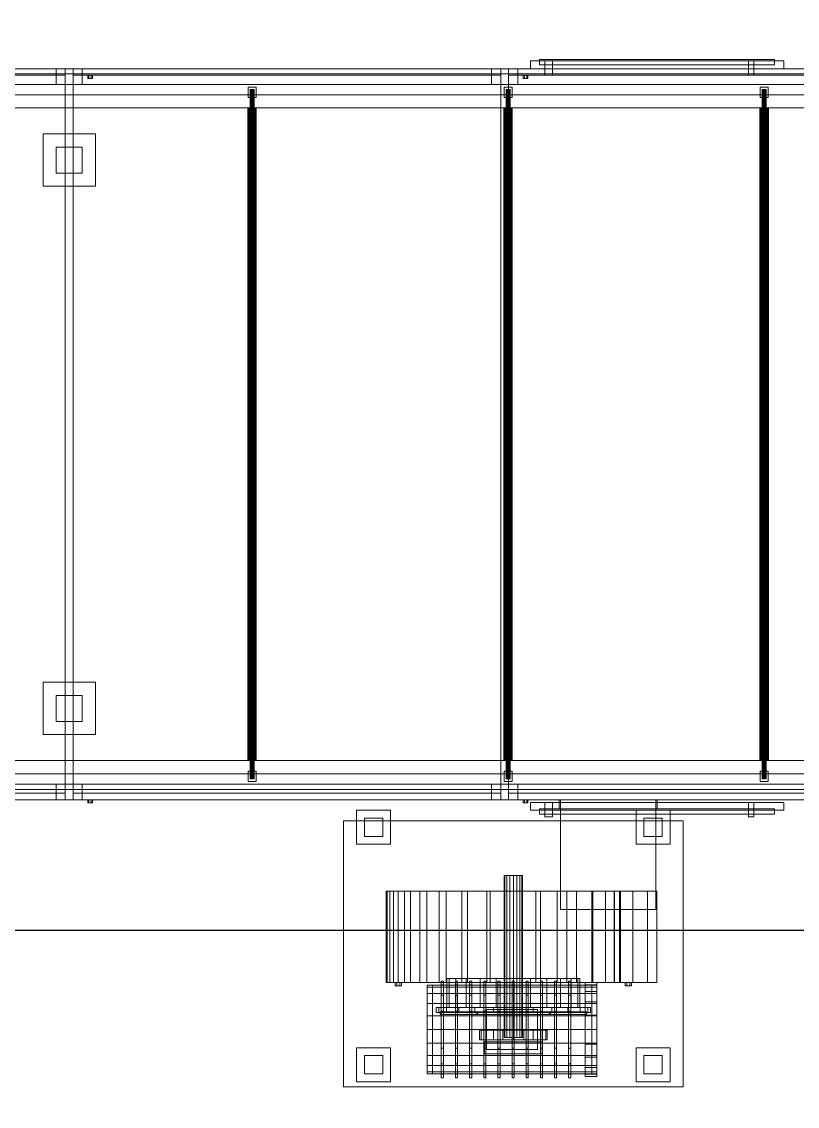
# Model space of a CAD drawing. Header units: millimetres. Extents: x -191664 to 191490, y -197311 to 10263.
# Drawn here: x 10923 to 13892, y -133274 to -129120 of the extents above; entities that cross this region are included whole.
import ezdxf

# ---------------------------------------------------------------- set-up
doc = ezdxf.new("R2010")
doc.units = ezdxf.units.MM
for name, color, linetype, lineweight in [('COTAS_O', 1, 'Continuous', 0), ('DET_secador_superior', 7, 'Continuous', 0), ('R15_COTAS_TRANSPORTE_P', 1, 'Continuous', 0)]:
    doc.layers.add(name, color=color, linetype=linetype, lineweight=lineweight)
doc.dimstyles.new('PLANTA_20', dxfattribs={"dimtxt": 50, "dimasz": 30, "dimexe": 30, "dimexo": 16, "dimgap": 20, "dimtad": 1, "dimtih": 1, "dimtoh": 1, "dimdec": 1, "dimzin": 0, "dimdsep": 46, "dimcen": 0.09, "dimadec": 0, "dimazin": 0, "dimtfac": 1, "dimtdec": 4, "dimtofl": 0, "dimtmove": 0, "dimatfit": 3, "dimfxl": 1, "dimtolj": 1, "dimtzin": 0, "dimarcsym": 0})

# ---------------------------------------------------------------- blocks, each defined once
blk = doc.blocks.new('*D93')
at = {"layer": 'COTAS_O', "color": 0, "lineweight": -2, "transparency": 16777216}
for p, q in [((1104.7, -132116), (1104.7, -132630)), ((21104.7, -132116), (21104.7, -132630)), ((1134.7, -132600), (21074.7, -132600))]:
    blk.add_line(p, q, dxfattribs=at)
at = {"layer": 'COTAS_O', "color": 0, "transparency": 16777216}
for points in [[(1134.7, -132595), (1134.7, -132605), (1104.7, -132600)], [(21074.7, -132595), (21074.7, -132605), (21104.7, -132600)]]:
    blk.add_solid(points, dxfattribs=at)
at = {"layer": 'Defpoints', "color": 0, "transparency": 16777216}
for p in [(1104.7, -132100), (21104.7, -132100), (21104.7, -132600)]:
    blk.add_point(p, dxfattribs=at)
blk = doc.blocks.new('*D133')
at = {"layer": 'Defpoints', "color": 0, "transparency": 16777216}
for p in [(439.7, -194148), (217.9, -194406.1), (-500, -194490), (-500, -194490), (500, -194490)]:
    blk.add_point(p, dxfattribs=at)
at = {"layer": 'R15_COTAS_TRANSPORTE_P', "color": 0, "lineweight": -2, "transparency": 16777216}
blk.add_arc((-500, -194490), 722.8, 2.3783, 17.6217, dxfattribs=at)
at = {"layer": 'R15_COTAS_TRANSPORTE_P', "color": 0, "transparency": 16777216}
for points in [[(184.1, -194272.8), (193.6, -194269.6), (179.2, -194242.8)], [(227.1, -194459.9), (217.2, -194460.1), (222.8, -194490)]]:
    blk.add_solid(points, dxfattribs=at)

msp = doc.modelspace()

# ---------------------------------------------------------------- linework, layer by layer
at = {"layer": 'DET_secador_superior', "color": 251, "true_color": 0x536a64}
for p, q in [((12869.71, -129300), (12869.71, -129270)), ((12869.71, -129270), (13839.71, -129270)), ((13839.71, -129270), (13839.71, -129300)), ((1104.71, -129300), (21104.71, -129300)), ((11054.71, -129360), (11054.71, -129300)), ((11054.71, -129300), (11154.71, -129300)), ((11154.71, -129300), (11154.71, -129360)), ((12721.38, -129360), (12721.38, -129300)), ((12721.38, -129300), (12821.38, -129300)), ((12821.38, -129300), (12821.38, -129360)), ((13839.71, -129300), (12869.71, -129300)), ((1104.71, -129320), (21104.71, -129320)), ((21104.71, -129360), (1104.71, -129360)), ((11154.71, -129360), (11054.71, -129360)), ((12821.38, -129360), (12721.38, -129360)), ((11054.71, -129700), (11054.71, -129600)), ((11054.71, -129600), (11154.71, -129600)), ((11154.71, -129600), (11154.71, -129700)), ((11154.71, -129700), (11054.71, -129700)), ((11054.71, -131800), (11054.71, -131700)), ((11054.71, -131700), (11154.71, -131700)), ((11154.71, -131700), (11154.71, -131800)), ((11154.71, -131800), (11054.71, -131800)), ((1104.71, -132040), (21104.71, -132040)), ((1104.71, -132060), (21104.71, -132060)), ((11054.71, -132100), (11054.71, -132040)), ((11054.71, -132040), (11154.71, -132040)), ((11154.71, -132040), (11154.71, -132100)), ((12721.38, -132100), (12721.38, -132040)), ((12721.38, -132040), (12821.38, -132040)), ((12821.38, -132040), (12821.38, -132100)), ((21104.71, -132100), (1104.71, -132100)), ((11154.71, -132100), (11054.71, -132100)), ((12821.38, -132100), (12721.38, -132100)), ((12869.71, -132140), (12869.71, -132110)), ((12869.71, -132110), (13839.71, -132110)), ((13839.71, -132140), (12869.71, -132140)), ((13839.71, -132110), (13839.71, -132140)), ((12154.71, -133200), (12154.71, -132180)), ((12154.71, -132180), (13454.71, -132180)), ((12234.71, -132240), (12234.71, -132170)), ((12234.71, -132170), (12304.71, -132170)), ((12304.71, -132170), (12304.71, -132240)), ((13304.71, -132240), (13304.71, -132170)), ((13304.71, -132170), (13374.71, -132170)), ((13374.71, -132170), (13374.71, -132240)), ((13454.71, -132180), (13454.71, -133200)), ((12304.71, -132240), (12234.71, -132240)), ((13374.71, -132240), (13304.71, -132240)), ((12331.4, -132450), (12317.29, -132450)), ((12317.29, -132450), (12321.91, -132450)), ((12317.29, -132800), (12317.29, -132450)), ((12321.91, -132450), (12345.45, -132450)), ((12321.91, -132800), (12321.91, -132450)), ((12363.34, -132450), (12331.4, -132450)), ((12331.4, -132800), (12331.4, -132450)), ((12345.45, -132450), (12387.37, -132450)), ((12345.45, -132800), (12345.45, -132450)), ((12411.51, -132450), (12363.34, -132450)), ((12363.34, -132800), (12363.34, -132450)), ((12387.37, -132450), (12446.37, -132450)), ((12387.37, -132800), (12387.37, -132450)), ((12473.74, -132450), (12411.51, -132450)), ((12411.51, -132800), (12411.51, -132450)), ((12446.37, -132450), (12520.48, -132450)), ((12446.37, -132800), (12446.37, -132450)), ((12547.36, -132450), (12473.74, -132450)), ((12473.74, -132800), (12473.74, -132450)), ((12520.48, -132450), (12607.07, -132450)), ((12520.48, -132800), (12520.48, -132450)), ((12629.29, -132450), (12547.36, -132450)), ((12547.36, -132800), (12547.36, -132450)), ((12607.07, -132450), (12703.01, -132450)), ((12607.07, -132800), (12607.07, -132450)), ((12716.23, -132450), (12629.29, -132450)), ((12629.29, -132800), (12629.29, -132450)), ((12703.01, -132450), (12804.71, -132450)), ((12703.01, -132800), (12703.01, -132450)), ((12804.71, -132450), (12716.23, -132450)), ((12716.23, -132800), (12716.23, -132450)), ((12891.31, -132450), (12804.71, -132450)), ((12804.71, -132450), (12908.3, -132450)), ((12804.71, -132800), (12804.71, -132450)), ((12972.72, -132450), (12891.31, -132450)), ((12891.31, -132800), (12891.31, -132450)), ((12908.3, -132450), (13009.76, -132450)), ((12908.3, -132800), (12908.3, -132450)), ((13045.94, -132450), (12972.72, -132450)), ((12972.72, -132800), (12972.72, -132450)), ((13009.76, -132450), (13105.08, -132450)), ((13009.76, -132800), (13009.76, -132450)), ((13108.31, -132450), (13045.94, -132450)), ((13045.94, -132800), (13045.94, -132450)), ((13105.08, -132450), (13190.43, -132450)), ((13105.08, -132800), (13105.08, -132450)), ((13157.68, -132450), (13108.31, -132450)), ((13108.31, -132800), (13108.31, -132450)), ((13192.44, -132450), (13157.68, -132450)), ((13157.68, -132800), (13157.68, -132450)), ((13190.43, -132450), (13262.29, -132450)), ((13190.43, -132800), (13190.43, -132450)), ((13211.58, -132450), (13192.44, -132450)), ((13192.44, -132800), (13192.44, -132450)), ((13214.71, -132450), (13211.58, -132450)), ((13211.58, -132800), (13211.58, -132450)), ((13353.95, -132450), (13214.71, -132450)), ((13214.71, -132450), (13214.71, -132800)), ((13262.29, -132450), (13317.61, -132450)), ((13262.29, -132800), (13262.29, -132450)), ((13317.61, -132450), (13353.95, -132450)), ((13317.61, -132800), (13317.61, -132450)), ((13353.95, -132800), (13353.95, -132450)), ((12321.91, -132800), (12317.29, -132800)), ((12317.29, -132800), (12331.4, -132800)), ((12345.45, -132800), (12321.91, -132800)), ((12331.4, -132800), (12363.34, -132800)), ((12387.37, -132800), (12345.45, -132800)), ((12363.34, -132800), (12411.51, -132800)), ((12446.37, -132800), (12387.37, -132800)), ((12411.51, -132800), (12473.74, -132800)), ((12520.48, -132800), (12446.37, -132800)), ((12473.74, -132800), (12547.36, -132800)), ((12607.07, -132800), (12520.48, -132800)), ((12547.36, -132800), (12629.29, -132800)), ((12703.01, -132800), (12607.07, -132800)), ((12629.29, -132800), (12716.23, -132800)), ((12804.71, -132800), (12703.01, -132800)), ((12716.23, -132800), (12804.71, -132800)), ((12908.3, -132800), (12804.71, -132800)), ((12804.71, -132800), (12891.31, -132800)), ((12891.31, -132800), (12972.72, -132800)), ((13009.76, -132800), (12908.3, -132800)), ((12972.72, -132800), (13045.94, -132800)), ((13105.08, -132800), (13009.76, -132800)), ((13045.94, -132800), (13108.31, -132800)), ((13190.43, -132800), (13105.08, -132800)), ((13108.31, -132800), (13157.68, -132800)), ((13157.68, -132800), (13192.44, -132800)), ((13262.29, -132800), (13190.43, -132800)), ((13192.44, -132800), (13211.58, -132800)), ((13211.58, -132800), (13214.71, -132800)), ((13214.71, -132800), (13353.95, -132800)), ((13317.61, -132800), (13262.29, -132800)), ((13353.95, -132800), (13317.61, -132800)), ((12494.71, -133150), (12494.71, -132810)), ((12494.71, -132810), (13104.71, -132810)), ((13104.71, -132810), (13104.71, -133150)), ((12234.71, -133150), (12234.71, -133080)), ((12234.71, -133080), (12304.71, -133080)), ((12304.71, -133080), (12304.71, -133150)), ((13304.71, -133150), (13304.71, -133080)), ((13304.71, -133080), (13374.71, -133080)), ((13374.71, -133080), (13374.71, -133150)), ((12304.71, -133150), (12234.71, -133150)), ((13104.71, -133150), (12494.71, -133150)), ((13374.71, -133150), (13304.71, -133150)), ((13454.71, -133200), (12154.71, -133200))]:
    msp.add_line(p, q, dxfattribs=at)
at = {"layer": 'DET_secador_superior', "color": 9, "true_color": 0xb8c6c1}
for p, q in [((12904.71, -129285), (12904.71, -129265)), ((12904.71, -129265), (13804.71, -129265)), ((13804.71, -129265), (13804.71, -129285)), ((1104.71, -129300), (20854.71, -129300)), ((13804.71, -129285), (12904.71, -129285)), ((11089.71, -129325), (11089.71, -132075)), ((11119.71, -132075), (11119.71, -129325)), ((12756.38, -129325), (12756.38, -132075)), ((12786.38, -132075), (12786.38, -129325)), ((20854.71, -132100), (1104.71, -132100)), ((12904.71, -132155), (12904.71, -132135)), ((12904.71, -132135), (13804.71, -132135)), ((13804.71, -132135), (13804.71, -132155)), ((13804.71, -132155), (12904.71, -132155))]:
    msp.add_line(p, q, dxfattribs=at)
at = {"layer": 'DET_secador_superior', "color": 252, "true_color": 0x798e91}
for p, q in [((12924.71, -129325), (12924.71, -129270)), ((12924.71, -129270), (12954.71, -129270)), ((12954.71, -129270), (12954.71, -129325)), ((12954.71, -129325), (12924.71, -129325)), ((11004.71, -129750), (11004.71, -129550)), ((11004.71, -129550), (11204.71, -129550)), ((11204.71, -129550), (11204.71, -129750)), ((11204.71, -129750), (11004.71, -129750)), ((11004.71, -131850), (11004.71, -131650)), ((11004.71, -131650), (11204.71, -131650)), ((11204.71, -131650), (11204.71, -131850)), ((11204.71, -131850), (11004.71, -131850)), ((12979.71, -132135), (12979.71, -132100)), ((12979.71, -132100), (13354.71, -132100)), ((13354.71, -132100), (13354.71, -132135)), ((12204.71, -132270), (12204.71, -132140)), ((12204.71, -132140), (12334.71, -132140)), ((12334.71, -132140), (12334.71, -132270)), ((12924.71, -132165), (12924.71, -132110)), ((12924.71, -132110), (12954.71, -132110)), ((12954.71, -132110), (12954.71, -132165)), ((13354.71, -132135), (12979.71, -132135)), ((13274.71, -132270), (13274.71, -132140)), ((13274.71, -132140), (13404.71, -132140)), ((13404.71, -132140), (13404.71, -132270)), ((12954.71, -132165), (12924.71, -132165)), ((12334.71, -132270), (12204.71, -132270)), ((13404.71, -132270), (13274.71, -132270)), ((12558.4, -132785), (12549.71, -132785)), ((12549.71, -132895), (12549.71, -132785)), ((12583.88, -132785), (12558.4, -132785)), ((12558.4, -132895), (12558.4, -132785)), ((12624.4, -132785), (12583.88, -132785)), ((12583.88, -132895), (12583.88, -132785)), ((12677.21, -132785), (12624.4, -132785)), ((12624.4, -132895), (12624.4, -132785)), ((12738.71, -132785), (12677.21, -132785)), ((12677.21, -132895), (12677.21, -132785)), ((12804.71, -132785), (12738.71, -132785)), ((12738.71, -132895), (12738.71, -132785)), ((12870.71, -132785), (12804.71, -132785)), ((12804.71, -132895), (12804.71, -132785)), ((12932.21, -132785), (12870.71, -132785)), ((12870.71, -132895), (12870.71, -132785)), ((12985.02, -132785), (12932.21, -132785)), ((12932.21, -132895), (12932.21, -132785)), ((13025.55, -132785), (12985.02, -132785)), ((12985.02, -132895), (12985.02, -132785)), ((13051.02, -132785), (13025.55, -132785)), ((13025.55, -132895), (13025.55, -132785)), ((13059.71, -132785), (13051.02, -132785)), ((13051.02, -132895), (13051.02, -132785)), ((13059.71, -132785), (13059.71, -132895)), ((12524.71, -132922), (12524.71, -132912)), ((12804.71, -132912), (12524.71, -132912)), ((12524.71, -132922), (12804.71, -132922)), ((12558.4, -132895), (12549.71, -132895)), ((12583.88, -132895), (12558.4, -132895)), ((12624.4, -132895), (12583.88, -132895)), ((12677.21, -132895), (12624.4, -132895)), ((12667.31, -132912), (12662.11, -132912)), ((12662.11, -132912), (12662.11, -132922)), ((12802.11, -132912), (12662.11, -132912)), ((12662.11, -132922), (12667.31, -132922)), ((12802.11, -132922), (12662.11, -132922)), ((12667.31, -132922), (12667.31, -132912)), ((12807.31, -132912), (12667.31, -132912)), ((12667.31, -132922), (12807.31, -132922)), ((12738.71, -132895), (12677.21, -132895)), ((12804.71, -132895), (12738.71, -132895)), ((12802.11, -132912), (12807.31, -132912)), ((12802.11, -132922), (12802.11, -132912)), ((12942.11, -132912), (12802.11, -132912)), ((12807.31, -132922), (12802.11, -132922)), ((12802.11, -132922), (12942.11, -132922)), ((12870.71, -132895), (12804.71, -132895)), ((12804.71, -132912), (12804.71, -132922)), ((13084.71, -132912), (12804.71, -132912)), ((12804.71, -132922), (13084.71, -132922)), ((12807.31, -132912), (12807.31, -132922)), ((12807.31, -132912), (12947.31, -132912)), ((12807.31, -132922), (12947.31, -132922)), ((12932.21, -132895), (12870.71, -132895)), ((12985.02, -132895), (12932.21, -132895)), ((12942.11, -132912), (12942.11, -132922)), ((12947.31, -132912), (12942.11, -132912)), ((12942.11, -132922), (12947.31, -132922)), ((12947.31, -132922), (12947.31, -132912)), ((13025.55, -132895), (12985.02, -132895)), ((13051.02, -132895), (13025.55, -132895)), ((13051.02, -132895), (13059.71, -132895)), ((13084.71, -132912), (13084.71, -132922)), ((12204.71, -133180), (12204.71, -133050)), ((12204.71, -133050), (12334.71, -133050)), ((12334.71, -133050), (12334.71, -133180)), ((13274.71, -133180), (13274.71, -133050)), ((13274.71, -133050), (13404.71, -133050)), ((13404.71, -133050), (13404.71, -133180)), ((12334.71, -133180), (12204.71, -133180)), ((13404.71, -133180), (13274.71, -133180))]:
    msp.add_line(p, q, dxfattribs=at)
at = {"layer": 'DET_secador_superior', "color": 129, "true_color": 0x304542}
for p, q in [((13704.71, -129325), (13704.71, -129270)), ((13704.71, -129270), (13724.71, -129270)), ((13724.71, -129270), (13724.71, -129325)), ((13724.71, -129325), (13704.71, -129325)), ((13704.71, -132165), (13704.71, -132110)), ((13704.71, -132110), (13724.71, -132110)), ((13724.71, -132110), (13724.71, -132165)), ((13724.71, -132165), (13704.71, -132165)), ((13079.71, -132808.62), (13079.71, -132799.8)), ((13124.71, -132799.8), (13079.71, -132799.8)), ((13124.71, -132799.8), (13124.71, -132808.62)), ((13079.71, -132808.62), (13079.71, -132834.22)), ((13079.71, -132808.62), (13124.71, -132808.62)), ((13079.71, -132834.22), (13079.71, -132874.08)), ((13079.71, -132834.22), (13124.71, -132834.22)), ((13124.71, -132808.62), (13124.71, -132834.22)), ((13124.71, -132834.22), (13124.71, -132874.08)), ((13079.71, -132874.08), (13079.71, -132924.32)), ((13079.71, -132874.08), (13124.71, -132874.08)), ((13124.71, -132874.08), (13124.71, -132924.32)), ((12519.76, -132895), (12509.71, -132895)), ((12509.71, -132915), (12509.71, -132895)), ((12519.76, -132915), (12509.71, -132915)), ((12549.23, -132895), (12519.76, -132895)), ((12519.76, -132915), (12519.76, -132895)), ((12549.23, -132915), (12519.76, -132915)), ((12596.12, -132895), (12549.23, -132895)), ((12549.23, -132915), (12549.23, -132895)), ((12596.12, -132915), (12549.23, -132915)), ((12657.21, -132895), (12596.12, -132895)), ((12596.12, -132915), (12596.12, -132895)), ((12657.21, -132915), (12596.12, -132915)), ((12728.36, -132895), (12657.21, -132895)), ((12657.21, -132915), (12657.21, -132895)), ((12728.36, -132915), (12657.21, -132915)), ((12804.71, -132895), (12728.36, -132895)), ((12728.36, -132915), (12728.36, -132895)), ((12804.71, -132915), (12728.36, -132915)), ((12881.06, -132895), (12804.71, -132895)), ((12804.71, -132915), (12804.71, -132895)), ((12881.06, -132915), (12804.71, -132915)), ((12952.21, -132895), (12881.06, -132895)), ((12881.06, -132915), (12881.06, -132895)), ((12952.21, -132915), (12881.06, -132915)), ((13013.31, -132895), (12952.21, -132895)), ((12952.21, -132915), (12952.21, -132895)), ((13013.31, -132915), (12952.21, -132915)), ((13060.19, -132895), (13013.31, -132895)), ((13013.31, -132915), (13013.31, -132895)), ((13060.19, -132915), (13013.31, -132915)), ((13089.66, -132895), (13060.19, -132895)), ((13060.19, -132915), (13060.19, -132895)), ((13089.66, -132915), (13060.19, -132915)), ((13079.71, -132924.32), (13079.71, -132980)), ((13079.71, -132924.32), (13124.71, -132924.32)), ((13099.71, -132895), (13089.66, -132895)), ((13089.66, -132915), (13089.66, -132895)), ((13089.66, -132915), (13099.71, -132915)), ((13099.71, -132895), (13099.71, -132915)), ((13124.71, -132924.32), (13124.71, -132980)), ((12681.07, -132982), (12674.71, -132982)), ((12674.71, -133020), (12674.71, -132982)), ((12699.54, -132982), (12681.07, -132982)), ((12681.07, -133020), (12681.07, -132982)), ((12728.3, -132982), (12699.54, -132982)), ((12699.54, -133020), (12699.54, -132982)), ((12764.54, -132982), (12728.3, -132982)), ((12728.3, -133020), (12728.3, -132982)), ((12804.71, -132982), (12764.54, -132982)), ((12764.54, -133020), (12764.54, -132982)), ((12844.88, -132982), (12804.71, -132982)), ((12804.71, -133020), (12804.71, -132982)), ((12881.12, -132982), (12844.88, -132982)), ((12844.88, -133020), (12844.88, -132982)), ((12909.88, -132982), (12881.12, -132982)), ((12881.12, -133020), (12881.12, -132982)), ((12928.35, -132982), (12909.88, -132982)), ((12909.88, -133020), (12909.88, -132982)), ((12934.71, -132982), (12928.35, -132982)), ((12928.35, -133020), (12928.35, -132982)), ((12934.71, -132982), (12934.71, -133020)), ((13079.71, -132980), (13079.71, -133035.68)), ((13079.71, -132980), (13124.71, -132980)), ((13124.71, -132980), (13124.71, -133035.68)), ((12681.07, -133020), (12674.71, -133020)), ((12699.54, -133020), (12681.07, -133020)), ((12728.3, -133020), (12699.54, -133020)), ((12764.54, -133020), (12728.3, -133020)), ((12804.71, -133020), (12764.54, -133020)), ((12844.88, -133020), (12804.71, -133020)), ((12881.12, -133020), (12844.88, -133020)), ((12909.88, -133020), (12881.12, -133020)), ((12928.35, -133020), (12909.88, -133020)), ((12928.35, -133020), (12934.71, -133020)), ((13079.71, -133035.68), (13079.71, -133085.92)), ((13079.71, -133035.68), (13124.71, -133035.68)), ((13124.71, -133035.68), (13124.71, -133085.92)), ((13079.71, -133085.92), (13079.71, -133125.78)), ((13079.71, -133085.92), (13124.71, -133085.92)), ((13124.71, -133085.92), (13124.71, -133125.78)), ((13079.71, -133125.78), (13079.71, -133151.38)), ((13079.71, -133125.78), (13124.71, -133125.78)), ((13124.71, -133125.78), (13124.71, -133151.38)), ((13079.71, -133151.38), (13079.71, -133160.2)), ((13079.71, -133151.38), (13124.71, -133151.38)), ((13079.71, -133160.2), (13124.71, -133160.2)), ((13124.71, -133151.38), (13124.71, -133160.2))]:
    msp.add_line(p, q, dxfattribs=at)
at = {"layer": 'DET_secador_superior', "color": 254, "true_color": 0xd8e0dc}
for p, q in [((9453.05, -129300), (11089.71, -129300)), ((11089.71, -129300), (11089.71, -129325)), ((11119.71, -129325), (11119.71, -129300)), ((11119.71, -129300), (12756.38, -129300)), ((12756.38, -129300), (12756.38, -129325)), ((12786.38, -129325), (12786.38, -129300)), ((12786.38, -129300), (14423.05, -129300)), ((11089.71, -129325), (9453.05, -129325)), ((12756.38, -129325), (11119.71, -129325)), ((14423.05, -129325), (12786.38, -129325)), ((9453.05, -132075), (11089.71, -132075)), ((11089.71, -132100), (9453.05, -132100)), ((11089.71, -132075), (11089.71, -132100)), ((11119.71, -132100), (11119.71, -132075)), ((11119.71, -132075), (12756.38, -132075)), ((12756.38, -132100), (11119.71, -132100)), ((12756.38, -132075), (12756.38, -132100)), ((12786.38, -132100), (12786.38, -132075)), ((12786.38, -132075), (14423.05, -132075)), ((14423.05, -132100), (12786.38, -132100)), ((12984.71, -132520), (12984.71, -132100)), ((12984.71, -132100), (13349.71, -132100)), ((13349.71, -132100), (13349.71, -132520)), ((13349.71, -132520), (12984.71, -132520))]:
    msp.add_line(p, q, dxfattribs=at)
at = {"layer": 'DET_secador_superior', "color": 8, "true_color": 0x617680}
for p, q in [((1454.71, -129360), (20754.71, -129360)), ((20754.71, -129400), (1454.71, -129400)), ((11789.71, -129410), (11789.71, -129370)), ((11789.71, -129370), (11819.71, -129370)), ((11819.71, -129370), (11819.71, -129410)), ((12769.71, -129410), (12769.71, -129370)), ((12769.71, -129370), (12799.71, -129370)), ((12799.71, -129370), (12799.71, -129410)), ((13749.71, -129410), (13749.71, -129370)), ((13749.71, -129370), (13779.71, -129370)), ((13779.71, -129370), (13779.71, -129410)), ((11819.71, -129410), (11789.71, -129410)), ((12799.71, -129410), (12769.71, -129410)), ((13779.71, -129410), (13749.71, -129410)), ((1454.71, -132000), (20754.71, -132000)), ((11789.71, -132030), (11789.71, -131990)), ((11789.71, -131990), (11819.71, -131990)), ((11819.71, -131990), (11819.71, -132030)), ((12769.71, -132030), (12769.71, -131990)), ((12769.71, -131990), (12799.71, -131990)), ((12799.71, -131990), (12799.71, -132030)), ((13749.71, -132030), (13749.71, -131990)), ((13749.71, -131990), (13779.71, -131990)), ((13779.71, -131990), (13779.71, -132030)), ((20754.71, -132040), (1454.71, -132040)), ((11819.71, -132030), (11789.71, -132030)), ((12799.71, -132030), (12769.71, -132030)), ((13779.71, -132030), (13749.71, -132030))]:
    msp.add_line(p, q, dxfattribs=at)
at = {"layer": 'DET_secador_superior', "color": 43, "true_color": 0xe7bf45}
for p, q in [((11180.21, -129325), (11175.71, -129325)), ((11175.71, -129337), (11175.71, -129325)), ((11180.21, -129337), (11175.71, -129337)), ((11189.21, -129325), (11180.21, -129325)), ((11180.21, -129337), (11180.21, -129325)), ((11189.21, -129337), (11180.21, -129337)), ((11193.71, -129325), (11189.21, -129325)), ((11189.21, -129337), (11189.21, -129325)), ((11189.21, -129337), (11193.71, -129337)), ((11193.71, -129325), (11193.71, -129337)), ((12846.88, -129325), (12842.38, -129325)), ((12842.38, -129337), (12842.38, -129325)), ((12846.88, -129337), (12842.38, -129337)), ((12855.88, -129325), (12846.88, -129325)), ((12846.88, -129337), (12846.88, -129325)), ((12855.88, -129337), (12846.88, -129337)), ((12860.38, -129325), (12855.88, -129325)), ((12855.88, -129337), (12855.88, -129325)), ((12855.88, -129337), (12860.38, -129337)), ((12860.38, -129325), (12860.38, -129337)), ((11180.21, -132100), (11175.71, -132100)), ((11175.71, -132112), (11175.71, -132100)), ((11189.21, -132100), (11180.21, -132100)), ((11180.21, -132112), (11180.21, -132100)), ((11193.71, -132100), (11189.21, -132100)), ((11189.21, -132112), (11189.21, -132100)), ((11193.71, -132100), (11193.71, -132112)), ((12846.88, -132100), (12842.38, -132100)), ((12842.38, -132112), (12842.38, -132100)), ((12855.88, -132100), (12846.88, -132100)), ((12846.88, -132112), (12846.88, -132100)), ((12860.38, -132100), (12855.88, -132100)), ((12855.88, -132112), (12855.88, -132100)), ((12860.38, -132100), (12860.38, -132112)), ((11180.21, -132112), (11175.71, -132112)), ((11189.21, -132112), (11180.21, -132112)), ((11189.21, -132112), (11193.71, -132112)), ((12846.88, -132112), (12842.38, -132112)), ((12855.88, -132112), (12846.88, -132112)), ((12855.88, -132112), (12860.38, -132112)), ((12772.38, -132390), (12769.71, -132390)), ((12769.71, -133010), (12769.71, -132390)), ((12779.96, -132390), (12772.38, -132390)), ((12772.38, -133010), (12772.38, -132390)), ((12791.32, -132390), (12779.96, -132390)), ((12779.96, -133010), (12779.96, -132390)), ((12804.71, -132390), (12791.32, -132390)), ((12791.32, -133010), (12791.32, -132390)), ((12818.11, -132390), (12804.71, -132390)), ((12804.71, -133010), (12804.71, -132390)), ((12829.46, -132390), (12818.11, -132390)), ((12818.11, -133010), (12818.11, -132390)), ((12837.05, -132390), (12829.46, -132390)), ((12829.46, -133010), (12829.46, -132390)), ((12839.71, -132390), (12837.05, -132390)), ((12837.05, -133010), (12837.05, -132390)), ((12839.71, -132390), (12839.71, -133010)), ((12358.71, -132800), (12352.71, -132800)), ((12352.71, -132812), (12352.71, -132800)), ((12370.71, -132800), (12358.71, -132800)), ((12358.71, -132812), (12358.71, -132800)), ((12376.71, -132800), (12370.71, -132800)), ((12370.71, -132812), (12370.71, -132800)), ((12376.71, -132800), (12376.71, -132812)), ((13238.71, -132800), (13232.71, -132800)), ((13232.71, -132812), (13232.71, -132800)), ((13250.71, -132800), (13238.71, -132800)), ((13238.71, -132812), (13238.71, -132800)), ((13256.71, -132800), (13250.71, -132800)), ((13250.71, -132812), (13250.71, -132800)), ((13256.71, -132800), (13256.71, -132812)), ((12358.71, -132812), (12352.71, -132812)), ((12370.71, -132812), (12358.71, -132812)), ((12370.71, -132812), (12376.71, -132812)), ((13238.71, -132812), (13232.71, -132812)), ((13250.71, -132812), (13238.71, -132812)), ((13250.71, -132812), (13256.71, -132812)), ((12772.38, -133010), (12769.71, -133010)), ((12779.96, -133010), (12772.38, -133010)), ((12791.32, -133010), (12779.96, -133010)), ((12804.71, -133010), (12791.32, -133010)), ((12818.11, -133010), (12804.71, -133010)), ((12829.46, -133010), (12818.11, -133010)), ((12837.05, -133010), (12829.46, -133010)), ((12837.05, -133010), (12839.71, -133010))]:
    msp.add_line(p, q, dxfattribs=at)
at = {"layer": 'DET_secador_superior', "color": 253, "true_color": 0xa4b0b5}
for p, q in [((11796.98, -129380), (11796.71, -129380)), ((11796.71, -129380), (11796.71, -132020)), ((11797.78, -129380), (11796.98, -129380)), ((11796.98, -129380), (11796.98, -132020)), ((11799.06, -129380), (11797.78, -129380)), ((11797.78, -129380), (11797.78, -132020)), ((11800.71, -129380), (11799.06, -129380)), ((11799.06, -129380), (11799.06, -132020)), ((11802.64, -129380), (11800.71, -129380)), ((11800.71, -129380), (11800.71, -132020)), ((11804.71, -129380), (11802.64, -129380)), ((11802.64, -129380), (11802.64, -132020)), ((11806.78, -129380), (11804.71, -129380)), ((11804.71, -129380), (11804.71, -132020)), ((11808.71, -129380), (11806.78, -129380)), ((11806.78, -129380), (11806.78, -132020)), ((11810.37, -129380), (11808.71, -129380)), ((11808.71, -129380), (11808.71, -132020)), ((11811.64, -129380), (11810.37, -129380)), ((11810.37, -129380), (11810.37, -132020)), ((11812.44, -129380), (11811.64, -129380)), ((11811.64, -129380), (11811.64, -132020)), ((11812.44, -129380), (11812.71, -129380)), ((11812.44, -129380), (11812.44, -132020)), ((11812.71, -132020), (11812.71, -129380)), ((12776.98, -129380), (12776.71, -129380)), ((12776.71, -129380), (12776.71, -132020)), ((12777.78, -129380), (12776.98, -129380)), ((12776.98, -129380), (12776.98, -132020)), ((12779.06, -129380), (12777.78, -129380)), ((12777.78, -129380), (12777.78, -132020)), ((12780.71, -129380), (12779.06, -129380)), ((12779.06, -129380), (12779.06, -132020)), ((12782.64, -129380), (12780.71, -129380)), ((12780.71, -129380), (12780.71, -132020)), ((12784.71, -129380), (12782.64, -129380)), ((12782.64, -129380), (12782.64, -132020)), ((12786.78, -129380), (12784.71, -129380)), ((12784.71, -129380), (12784.71, -132020)), ((12788.71, -129380), (12786.78, -129380)), ((12786.78, -129380), (12786.78, -132020)), ((12790.37, -129380), (12788.71, -129380)), ((12788.71, -129380), (12788.71, -132020)), ((12791.64, -129380), (12790.37, -129380)), ((12790.37, -129380), (12790.37, -132020)), ((12792.44, -129380), (12791.64, -129380)), ((12791.64, -129380), (12791.64, -132020)), ((12792.44, -129380), (12792.71, -129380)), ((12792.44, -129380), (12792.44, -132020)), ((12792.71, -132020), (12792.71, -129380)), ((13756.98, -129380), (13756.71, -129380)), ((13756.71, -129380), (13756.71, -132020)), ((13757.78, -129380), (13756.98, -129380)), ((13756.98, -129380), (13756.98, -132020)), ((13759.06, -129380), (13757.78, -129380)), ((13757.78, -129380), (13757.78, -132020)), ((13760.71, -129380), (13759.06, -129380)), ((13759.06, -129380), (13759.06, -132020)), ((13762.64, -129380), (13760.71, -129380)), ((13760.71, -129380), (13760.71, -132020)), ((13764.71, -129380), (13762.64, -129380)), ((13762.64, -129380), (13762.64, -132020)), ((13766.78, -129380), (13764.71, -129380)), ((13764.71, -129380), (13764.71, -132020)), ((13768.71, -129380), (13766.78, -129380)), ((13766.78, -129380), (13766.78, -132020)), ((13770.37, -129380), (13768.71, -129380)), ((13768.71, -129380), (13768.71, -132020)), ((13771.64, -129380), (13770.37, -129380)), ((13770.37, -129380), (13770.37, -132020)), ((13772.44, -129380), (13771.64, -129380)), ((13771.64, -129380), (13771.64, -132020)), ((13772.44, -129380), (13772.71, -129380)), ((13772.44, -129380), (13772.44, -132020)), ((13772.71, -132020), (13772.71, -129380)), ((11789.26, -129450), (11788.71, -129450)), ((11788.71, -129450), (11788.71, -131950)), ((11790.86, -129450), (11789.26, -129450)), ((11789.26, -129450), (11789.26, -131950)), ((11793.4, -129450), (11790.86, -129450)), ((11790.86, -129450), (11790.86, -131950)), ((11796.71, -129450), (11793.4, -129450)), ((11793.4, -129450), (11793.4, -131950)), ((11800.57, -129450), (11796.71, -129450)), ((11796.71, -129450), (11796.71, -131950)), ((11804.71, -129450), (11800.57, -129450)), ((11800.57, -129450), (11800.57, -131950)), ((11808.85, -129450), (11804.71, -129450)), ((11804.71, -129450), (11804.71, -131950)), ((11812.71, -129450), (11808.85, -129450)), ((11808.85, -129450), (11808.85, -131950)), ((11816.03, -129450), (11812.71, -129450)), ((11812.71, -129450), (11812.71, -131950)), ((11818.57, -129450), (11816.03, -129450)), ((11816.03, -129450), (11816.03, -131950)), ((11820.17, -129450), (11818.57, -129450)), ((11818.57, -129450), (11818.57, -131950)), ((11820.17, -129450), (11820.71, -129450)), ((11820.17, -129450), (11820.17, -131950)), ((11820.71, -131950), (11820.71, -129450)), ((12769.26, -129450), (12768.71, -129450)), ((12768.71, -129450), (12768.71, -131950)), ((12770.86, -129450), (12769.26, -129450)), ((12769.26, -129450), (12769.26, -131950)), ((12773.4, -129450), (12770.86, -129450)), ((12770.86, -129450), (12770.86, -131950)), ((12776.71, -129450), (12773.4, -129450)), ((12773.4, -129450), (12773.4, -131950)), ((12780.57, -129450), (12776.71, -129450)), ((12776.71, -129450), (12776.71, -131950)), ((12784.71, -129450), (12780.57, -129450)), ((12780.57, -129450), (12780.57, -131950)), ((12788.85, -129450), (12784.71, -129450)), ((12784.71, -129450), (12784.71, -131950)), ((12792.71, -129450), (12788.85, -129450)), ((12788.85, -129450), (12788.85, -131950)), ((12796.03, -129450), (12792.71, -129450)), ((12792.71, -129450), (12792.71, -131950)), ((12798.57, -129450), (12796.03, -129450)), ((12796.03, -129450), (12796.03, -131950)), ((12800.17, -129450), (12798.57, -129450)), ((12798.57, -129450), (12798.57, -131950)), ((12800.17, -129450), (12800.71, -129450)), ((12800.17, -129450), (12800.17, -131950)), ((12800.71, -131950), (12800.71, -129450)), ((13749.26, -129450), (13748.71, -129450)), ((13748.71, -129450), (13748.71, -131950)), ((13750.86, -129450), (13749.26, -129450)), ((13749.26, -129450), (13749.26, -131950)), ((13753.4, -129450), (13750.86, -129450)), ((13750.86, -129450), (13750.86, -131950)), ((13756.71, -129450), (13753.4, -129450)), ((13753.4, -129450), (13753.4, -131950)), ((13760.57, -129450), (13756.71, -129450)), ((13756.71, -129450), (13756.71, -131950)), ((13764.71, -129450), (13760.57, -129450)), ((13760.57, -129450), (13760.57, -131950)), ((13768.85, -129450), (13764.71, -129450)), ((13764.71, -129450), (13764.71, -131950)), ((13772.71, -129450), (13768.85, -129450)), ((13768.85, -129450), (13768.85, -131950)), ((13776.03, -129450), (13772.71, -129450)), ((13772.71, -129450), (13772.71, -131950)), ((13778.57, -129450), (13776.03, -129450)), ((13776.03, -129450), (13776.03, -131950)), ((13780.17, -129450), (13778.57, -129450)), ((13778.57, -129450), (13778.57, -131950)), ((13780.17, -129450), (13780.71, -129450)), ((13780.17, -129450), (13780.17, -131950)), ((13780.71, -131950), (13780.71, -129450)), ((11789.26, -131950), (11788.71, -131950)), ((11790.86, -131950), (11789.26, -131950)), ((11793.4, -131950), (11790.86, -131950)), ((11796.71, -131950), (11793.4, -131950)), ((11800.57, -131950), (11796.71, -131950)), ((11804.71, -131950), (11800.57, -131950)), ((11808.85, -131950), (11804.71, -131950)), ((11812.71, -131950), (11808.85, -131950)), ((11816.03, -131950), (11812.71, -131950)), ((11818.57, -131950), (11816.03, -131950)), ((11820.17, -131950), (11818.57, -131950)), ((11820.71, -131950), (11820.17, -131950)), ((12769.26, -131950), (12768.71, -131950)), ((12770.86, -131950), (12769.26, -131950)), ((12773.4, -131950), (12770.86, -131950)), ((12776.71, -131950), (12773.4, -131950)), ((12780.57, -131950), (12776.71, -131950)), ((12784.71, -131950), (12780.57, -131950)), ((12788.85, -131950), (12784.71, -131950)), ((12792.71, -131950), (12788.85, -131950)), ((12796.03, -131950), (12792.71, -131950)), ((12798.57, -131950), (12796.03, -131950)), ((12800.17, -131950), (12798.57, -131950)), ((12800.71, -131950), (12800.17, -131950)), ((13749.26, -131950), (13748.71, -131950)), ((13750.86, -131950), (13749.26, -131950)), ((13753.4, -131950), (13750.86, -131950)), ((13756.71, -131950), (13753.4, -131950)), ((13760.57, -131950), (13756.71, -131950)), ((13764.71, -131950), (13760.57, -131950)), ((13768.85, -131950), (13764.71, -131950)), ((13772.71, -131950), (13768.85, -131950)), ((13776.03, -131950), (13772.71, -131950)), ((13778.57, -131950), (13776.03, -131950)), ((13780.17, -131950), (13778.57, -131950)), ((13780.71, -131950), (13780.17, -131950)), ((11796.98, -132020), (11796.71, -132020)), ((11797.78, -132020), (11796.98, -132020)), ((11799.06, -132020), (11797.78, -132020)), ((11800.71, -132020), (11799.06, -132020)), ((11802.64, -132020), (11800.71, -132020)), ((11804.71, -132020), (11802.64, -132020)), ((11806.78, -132020), (11804.71, -132020)), ((11808.71, -132020), (11806.78, -132020)), ((11810.37, -132020), (11808.71, -132020)), ((11811.64, -132020), (11810.37, -132020)), ((11812.44, -132020), (11811.64, -132020)), ((11812.71, -132020), (11812.44, -132020)), ((12776.98, -132020), (12776.71, -132020)), ((12777.78, -132020), (12776.98, -132020)), ((12779.06, -132020), (12777.78, -132020)), ((12780.71, -132020), (12779.06, -132020)), ((12782.64, -132020), (12780.71, -132020)), ((12784.71, -132020), (12782.64, -132020)), ((12786.78, -132020), (12784.71, -132020)), ((12788.71, -132020), (12786.78, -132020)), ((12790.37, -132020), (12788.71, -132020)), ((12791.64, -132020), (12790.37, -132020)), ((12792.44, -132020), (12791.64, -132020)), ((12792.71, -132020), (12792.44, -132020)), ((13756.98, -132020), (13756.71, -132020)), ((13757.78, -132020), (13756.98, -132020)), ((13759.06, -132020), (13757.78, -132020)), ((13760.71, -132020), (13759.06, -132020)), ((13762.64, -132020), (13760.71, -132020)), ((13764.71, -132020), (13762.64, -132020)), ((13766.78, -132020), (13764.71, -132020)), ((13768.71, -132020), (13766.78, -132020)), ((13770.37, -132020), (13768.71, -132020)), ((13771.64, -132020), (13770.37, -132020)), ((13772.44, -132020), (13771.64, -132020)), ((13772.71, -132020), (13772.44, -132020))]:
    msp.add_line(p, q, dxfattribs=at)
at = {"layer": 'DET_secador_superior', "color": 8, "true_color": 0x727f77}
for p, q in [((1554.71, -129450), (20654.71, -129450)), ((20654.71, -131950), (1554.71, -131950))]:
    msp.add_line(p, q, dxfattribs=at)
at = {"layer": 'DET_secador_superior', "color": 142, "true_color": 0x159eb4}
for p, q in [((12528.88, -132808.81), (12528.88, -132794.7)), ((12536.88, -132794.7), (12528.88, -132794.7)), ((12536.88, -132794.7), (12536.88, -132808.81)), ((12583.05, -132808.81), (12583.05, -132794.7)), ((12591.05, -132794.7), (12583.05, -132794.7)), ((12591.05, -132794.7), (12591.05, -132808.81)), ((12637.21, -132808.81), (12637.21, -132794.7)), ((12645.21, -132794.7), (12637.21, -132794.7)), ((12645.21, -132794.7), (12645.21, -132808.81)), ((12691.38, -132808.81), (12691.38, -132794.7)), ((12699.38, -132794.7), (12691.38, -132794.7)), ((12699.38, -132794.7), (12699.38, -132808.81)), ((12745.55, -132808.81), (12745.55, -132794.7)), ((12753.55, -132794.7), (12745.55, -132794.7)), ((12753.55, -132794.7), (12753.55, -132808.81)), ((12799.71, -132808.81), (12799.71, -132794.7)), ((12807.71, -132794.7), (12799.71, -132794.7)), ((12807.71, -132794.7), (12807.71, -132808.81)), ((12853.88, -132808.81), (12853.88, -132794.7)), ((12861.88, -132794.7), (12853.88, -132794.7)), ((12861.88, -132794.7), (12861.88, -132808.81)), ((12908.05, -132808.81), (12908.05, -132794.7)), ((12916.05, -132794.7), (12908.05, -132794.7)), ((12916.05, -132794.7), (12916.05, -132808.81)), ((12962.21, -132808.81), (12962.21, -132794.7)), ((12970.21, -132794.7), (12962.21, -132794.7)), ((12970.21, -132794.7), (12970.21, -132808.81)), ((13016.38, -132808.81), (13016.38, -132794.7)), ((13024.38, -132794.7), (13016.38, -132794.7)), ((13024.38, -132794.7), (13024.38, -132808.81)), ((12474.71, -132818.32), (12474.71, -132810)), ((13124.71, -132810), (12474.71, -132810)), ((12474.71, -132818.32), (12474.71, -132842.47)), ((12474.71, -132818.32), (13124.71, -132818.32)), ((12474.71, -132842.47), (12474.71, -132880.08)), ((12474.71, -132842.47), (13124.71, -132842.47)), ((12528.88, -132808.81), (12528.88, -132848.97)), ((12528.88, -132808.81), (12536.88, -132808.81)), ((12528.88, -132848.97), (12528.88, -132909.09)), ((12528.88, -132848.97), (12536.88, -132848.97)), ((12536.88, -132808.81), (12536.88, -132848.97)), ((12536.88, -132848.97), (12536.88, -132909.09)), ((12583.05, -132808.81), (12583.05, -132848.97)), ((12583.05, -132808.81), (12591.05, -132808.81)), ((12583.05, -132848.97), (12583.05, -132909.09)), ((12583.05, -132848.97), (12591.05, -132848.97)), ((12591.05, -132808.81), (12591.05, -132848.97)), ((12591.05, -132848.97), (12591.05, -132909.09)), ((12637.21, -132808.81), (12637.21, -132848.97)), ((12637.21, -132808.81), (12645.21, -132808.81)), ((12637.21, -132848.97), (12637.21, -132909.09)), ((12637.21, -132848.97), (12645.21, -132848.97)), ((12645.21, -132808.81), (12645.21, -132848.97)), ((12645.21, -132848.97), (12645.21, -132909.09)), ((12691.38, -132808.81), (12691.38, -132848.97)), ((12691.38, -132808.81), (12699.38, -132808.81)), ((12691.38, -132848.97), (12691.38, -132909.09)), ((12691.38, -132848.97), (12699.38, -132848.97)), ((12699.38, -132808.81), (12699.38, -132848.97)), ((12699.38, -132848.97), (12699.38, -132909.09)), ((12745.55, -132808.81), (12745.55, -132848.97)), ((12745.55, -132808.81), (12753.55, -132808.81)), ((12745.55, -132848.97), (12745.55, -132909.09)), ((12745.55, -132848.97), (12753.55, -132848.97)), ((12753.55, -132808.81), (12753.55, -132848.97)), ((12753.55, -132848.97), (12753.55, -132909.09)), ((12799.71, -132808.81), (12799.71, -132848.97)), ((12799.71, -132808.81), (12807.71, -132808.81)), ((12799.71, -132848.97), (12799.71, -132909.09)), ((12799.71, -132848.97), (12807.71, -132848.97)), ((12807.71, -132808.81), (12807.71, -132848.97)), ((12807.71, -132848.97), (12807.71, -132909.09)), ((12853.88, -132808.81), (12853.88, -132848.97)), ((12853.88, -132808.81), (12861.88, -132808.81)), ((12853.88, -132848.97), (12853.88, -132909.09)), ((12853.88, -132848.97), (12861.88, -132848.97)), ((12861.88, -132808.81), (12861.88, -132848.97)), ((12861.88, -132848.97), (12861.88, -132909.09)), ((12908.05, -132808.81), (12908.05, -132848.97)), ((12908.05, -132808.81), (12916.05, -132808.81)), ((12908.05, -132848.97), (12908.05, -132909.09)), ((12908.05, -132848.97), (12916.05, -132848.97)), ((12916.05, -132808.81), (12916.05, -132848.97)), ((12916.05, -132848.97), (12916.05, -132909.09)), ((12962.21, -132808.81), (12962.21, -132848.97)), ((12962.21, -132808.81), (12970.21, -132808.81)), ((12962.21, -132848.97), (12962.21, -132909.09)), ((12962.21, -132848.97), (12970.21, -132848.97)), ((12970.21, -132808.81), (12970.21, -132848.97)), ((12970.21, -132848.97), (12970.21, -132909.09)), ((13016.38, -132808.81), (13016.38, -132848.97)), ((13016.38, -132808.81), (13024.38, -132808.81)), ((13016.38, -132848.97), (13016.38, -132909.09)), ((13016.38, -132848.97), (13024.38, -132848.97)), ((13024.38, -132808.81), (13024.38, -132848.97)), ((13024.38, -132848.97), (13024.38, -132909.09)), ((13124.71, -132810), (13124.71, -132818.32)), ((13124.71, -132818.32), (13124.71, -132842.47)), ((13124.71, -132842.47), (13124.71, -132880.08)), ((12474.71, -132880.08), (12474.71, -132927.47)), ((12474.71, -132880.08), (13124.71, -132880.08)), ((13124.71, -132880.08), (13124.71, -132927.47)), ((12474.71, -132927.47), (12474.71, -132980)), ((12474.71, -132927.47), (13124.71, -132927.47)), ((12528.88, -132909.09), (12528.88, -132980)), ((12528.88, -132909.09), (12536.88, -132909.09)), ((12536.88, -132909.09), (12536.88, -132980)), ((12583.05, -132909.09), (12583.05, -132980)), ((12583.05, -132909.09), (12591.05, -132909.09)), ((12591.05, -132909.09), (12591.05, -132980)), ((12637.21, -132909.09), (12637.21, -132980)), ((12637.21, -132909.09), (12645.21, -132909.09)), ((12645.21, -132909.09), (12645.21, -132980)), ((12691.38, -132909.09), (12691.38, -132980)), ((12691.38, -132909.09), (12699.38, -132909.09)), ((12699.38, -132909.09), (12699.38, -132980)), ((12702.21, -133056.5), (12702.21, -132903.5)), ((12702.21, -132903.5), (12897.21, -132903.5)), ((12745.55, -132909.09), (12745.55, -132980)), ((12745.55, -132909.09), (12753.55, -132909.09)), ((12753.55, -132909.09), (12753.55, -132980)), ((12799.71, -132909.09), (12799.71, -132980)), ((12799.71, -132909.09), (12807.71, -132909.09)), ((12807.71, -132909.09), (12807.71, -132980)), ((12853.88, -132909.09), (12853.88, -132980)), ((12853.88, -132909.09), (12861.88, -132909.09)), ((12861.88, -132909.09), (12861.88, -132980)), ((12897.21, -132903.5), (12897.21, -133056.5)), ((12908.05, -132909.09), (12908.05, -132980)), ((12908.05, -132909.09), (12916.05, -132909.09)), ((12916.05, -132909.09), (12916.05, -132980)), ((12962.21, -132909.09), (12962.21, -132980)), ((12962.21, -132909.09), (12970.21, -132909.09)), ((12970.21, -132909.09), (12970.21, -132980)), ((13016.38, -132909.09), (13016.38, -132980)), ((13016.38, -132909.09), (13024.38, -132909.09)), ((13024.38, -132909.09), (13024.38, -132980)), ((13124.71, -132927.47), (13124.71, -132980)), ((12474.71, -132980), (12474.71, -133032.53)), ((12474.71, -132980), (13124.71, -132980)), ((12528.88, -132980), (12528.88, -133050.91)), ((12528.88, -132980), (12536.88, -132980)), ((12536.88, -132980), (12536.88, -133050.91)), ((12583.05, -132980), (12583.05, -133050.91)), ((12583.05, -132980), (12591.05, -132980)), ((12591.05, -132980), (12591.05, -133050.91)), ((12637.21, -132980), (12637.21, -133050.91)), ((12637.21, -132980), (12645.21, -132980)), ((12645.21, -132980), (12645.21, -133050.91)), ((12691.38, -132980), (12691.38, -133050.91)), ((12691.38, -132980), (12699.38, -132980)), ((12699.38, -132980), (12699.38, -133050.91)), ((12745.55, -132980), (12745.55, -133050.91)), ((12745.55, -132980), (12753.55, -132980)), ((12753.55, -132980), (12753.55, -133050.91)), ((12799.71, -132980), (12799.71, -133050.91)), ((12799.71, -132980), (12807.71, -132980)), ((12807.71, -132980), (12807.71, -133050.91)), ((12853.88, -132980), (12853.88, -133050.91)), ((12853.88, -132980), (12861.88, -132980)), ((12861.88, -132980), (12861.88, -133050.91)), ((12908.05, -132980), (12908.05, -133050.91)), ((12908.05, -132980), (12916.05, -132980)), ((12916.05, -132980), (12916.05, -133050.91)), ((12962.21, -132980), (12962.21, -133050.91)), ((12962.21, -132980), (12970.21, -132980)), ((12970.21, -132980), (12970.21, -133050.91)), ((13016.38, -132980), (13016.38, -133050.91)), ((13016.38, -132980), (13024.38, -132980)), ((13024.38, -132980), (13024.38, -133050.91)), ((13124.71, -132980), (13124.71, -133032.53)), ((12474.71, -133032.53), (12474.71, -133079.92)), ((12474.71, -133032.53), (13124.71, -133032.53)), ((12528.88, -133050.91), (12528.88, -133111.03)), ((12528.88, -133050.91), (12536.88, -133050.91)), ((12536.88, -133050.91), (12536.88, -133111.03)), ((12583.05, -133050.91), (12583.05, -133111.03)), ((12583.05, -133050.91), (12591.05, -133050.91)), ((12591.05, -133050.91), (12591.05, -133111.03)), ((12637.21, -133050.91), (12637.21, -133111.03)), ((12637.21, -133050.91), (12645.21, -133050.91)), ((12645.21, -133050.91), (12645.21, -133111.03)), ((12691.38, -133050.91), (12691.38, -133111.03)), ((12691.38, -133050.91), (12699.38, -133050.91)), ((12699.38, -133050.91), (12699.38, -133111.03)), ((12897.21, -133056.5), (12702.21, -133056.5)), ((12745.55, -133050.91), (12745.55, -133111.03)), ((12745.55, -133050.91), (12753.55, -133050.91)), ((12753.55, -133050.91), (12753.55, -133111.03)), ((12799.71, -133050.91), (12799.71, -133111.03)), ((12799.71, -133050.91), (12807.71, -133050.91)), ((12807.71, -133050.91), (12807.71, -133111.03)), ((12853.88, -133050.91), (12853.88, -133111.03)), ((12853.88, -133050.91), (12861.88, -133050.91)), ((12861.88, -133050.91), (12861.88, -133111.03)), ((12908.05, -133050.91), (12908.05, -133111.03)), ((12908.05, -133050.91), (12916.05, -133050.91)), ((12916.05, -133050.91), (12916.05, -133111.03)), ((12962.21, -133050.91), (12962.21, -133111.03)), ((12962.21, -133050.91), (12970.21, -133050.91)), ((12970.21, -133050.91), (12970.21, -133111.03)), ((13016.38, -133050.91), (13016.38, -133111.03)), ((13016.38, -133050.91), (13024.38, -133050.91)), ((13024.38, -133050.91), (13024.38, -133111.03)), ((13124.71, -133032.53), (13124.71, -133079.92)), ((12474.71, -133079.92), (12474.71, -133117.53)), ((12474.71, -133079.92), (13124.71, -133079.92)), ((13124.71, -133079.92), (13124.71, -133117.53)), ((12474.71, -133117.53), (12474.71, -133141.68)), ((12474.71, -133117.53), (13124.71, -133117.53)), ((12528.88, -133111.03), (12528.88, -133151.19)), ((12528.88, -133111.03), (12536.88, -133111.03)), ((12536.88, -133111.03), (12536.88, -133151.19)), ((12583.05, -133111.03), (12583.05, -133151.19)), ((12583.05, -133111.03), (12591.05, -133111.03)), ((12591.05, -133111.03), (12591.05, -133151.19)), ((12637.21, -133111.03), (12637.21, -133151.19)), ((12637.21, -133111.03), (12645.21, -133111.03)), ((12645.21, -133111.03), (12645.21, -133151.19)), ((12691.38, -133111.03), (12691.38, -133151.19)), ((12691.38, -133111.03), (12699.38, -133111.03)), ((12699.38, -133111.03), (12699.38, -133151.19)), ((12745.55, -133111.03), (12745.55, -133151.19)), ((12745.55, -133111.03), (12753.55, -133111.03)), ((12753.55, -133111.03), (12753.55, -133151.19)), ((12799.71, -133111.03), (12799.71, -133151.19)), ((12799.71, -133111.03), (12807.71, -133111.03)), ((12807.71, -133111.03), (12807.71, -133151.19)), ((12853.88, -133111.03), (12853.88, -133151.19)), ((12853.88, -133111.03), (12861.88, -133111.03)), ((12861.88, -133111.03), (12861.88, -133151.19)), ((12908.05, -133111.03), (12908.05, -133151.19)), ((12908.05, -133111.03), (12916.05, -133111.03)), ((12916.05, -133111.03), (12916.05, -133151.19)), ((12962.21, -133111.03), (12962.21, -133151.19)), ((12962.21, -133111.03), (12970.21, -133111.03)), ((12970.21, -133111.03), (12970.21, -133151.19)), ((13016.38, -133111.03), (13016.38, -133151.19)), ((13016.38, -133111.03), (13024.38, -133111.03)), ((13024.38, -133111.03), (13024.38, -133151.19)), ((13124.71, -133117.53), (13124.71, -133141.68)), ((12474.71, -133141.68), (12474.71, -133150)), ((12474.71, -133141.68), (13124.71, -133141.68)), ((12474.71, -133150), (13124.71, -133150)), ((12528.88, -133151.19), (12528.88, -133165.3)), ((12528.88, -133151.19), (12536.88, -133151.19)), ((12528.88, -133165.3), (12536.88, -133165.3)), ((12536.88, -133151.19), (12536.88, -133165.3)), ((12583.05, -133151.19), (12583.05, -133165.3)), ((12583.05, -133151.19), (12591.05, -133151.19)), ((12583.05, -133165.3), (12591.05, -133165.3)), ((12591.05, -133151.19), (12591.05, -133165.3)), ((12637.21, -133151.19), (12637.21, -133165.3)), ((12637.21, -133151.19), (12645.21, -133151.19)), ((12637.21, -133165.3), (12645.21, -133165.3)), ((12645.21, -133151.19), (12645.21, -133165.3)), ((12691.38, -133151.19), (12691.38, -133165.3)), ((12691.38, -133151.19), (12699.38, -133151.19)), ((12691.38, -133165.3), (12699.38, -133165.3)), ((12699.38, -133151.19), (12699.38, -133165.3)), ((12745.55, -133151.19), (12745.55, -133165.3)), ((12745.55, -133151.19), (12753.55, -133151.19)), ((12745.55, -133165.3), (12753.55, -133165.3)), ((12753.55, -133151.19), (12753.55, -133165.3)), ((12799.71, -133151.19), (12799.71, -133165.3)), ((12799.71, -133151.19), (12807.71, -133151.19)), ((12799.71, -133165.3), (12807.71, -133165.3)), ((12807.71, -133151.19), (12807.71, -133165.3)), ((12853.88, -133151.19), (12853.88, -133165.3)), ((12853.88, -133151.19), (12861.88, -133151.19)), ((12853.88, -133165.3), (12861.88, -133165.3)), ((12861.88, -133151.19), (12861.88, -133165.3)), ((12908.05, -133151.19), (12908.05, -133165.3)), ((12908.05, -133151.19), (12916.05, -133151.19)), ((12908.05, -133165.3), (12916.05, -133165.3)), ((12916.05, -133151.19), (12916.05, -133165.3)), ((12962.21, -133151.19), (12962.21, -133165.3)), ((12962.21, -133151.19), (12970.21, -133151.19)), ((12962.21, -133165.3), (12970.21, -133165.3)), ((12970.21, -133151.19), (12970.21, -133165.3)), ((13016.38, -133151.19), (13016.38, -133165.3)), ((13016.38, -133151.19), (13024.38, -133151.19)), ((13016.38, -133165.3), (13024.38, -133165.3)), ((13024.38, -133151.19), (13024.38, -133165.3)), ((13124.71, -133141.68), (13124.71, -133150))]:
    msp.add_line(p, q, dxfattribs=at)
at = {"layer": 'DET_secador_superior', "color": 15, "true_color": 0xb54e46}
for p, q in [((12694.71, -133072.5), (12694.71, -133027.5)), ((12694.71, -133027.5), (12914.71, -133027.5)), ((12914.71, -133027.5), (12914.71, -133072.5)), ((12914.71, -133072.5), (12694.71, -133072.5))]:
    msp.add_line(p, q, dxfattribs=at)

# ---------------------------------------------------------------- dimensions: what is measured, and where the dimension line sits
at = {"layer": 'COTAS_O'}
dim = msp.add_aligned_dim(p1=(1104.71, -132100), p2=(21104.71, -132100), distance=-500, text='<> O', dimstyle='PLANTA_20', dxfattribs=at)
dim.commit()
dim.dimension.update_dxf_attribs({"geometry": '*D93', "text_midpoint": (11104.71, -132600)})
at = {"layer": 'R15_COTAS_TRANSPORTE_P'}
dim = msp.add_angular_dim_2l(base=(217.89, -194406.09), line1=((-500, -194490), (500, -194490)), line2=((-500, -194490), (439.69, -194147.98)), dimstyle='PLANTA_20', dxfattribs=at)
dim.commit()
dim.dimension.update_dxf_attribs({"geometry": '*D133', "text_midpoint": (191490.46, -33543.69)})

doc.saveas('drawing.dxf')
